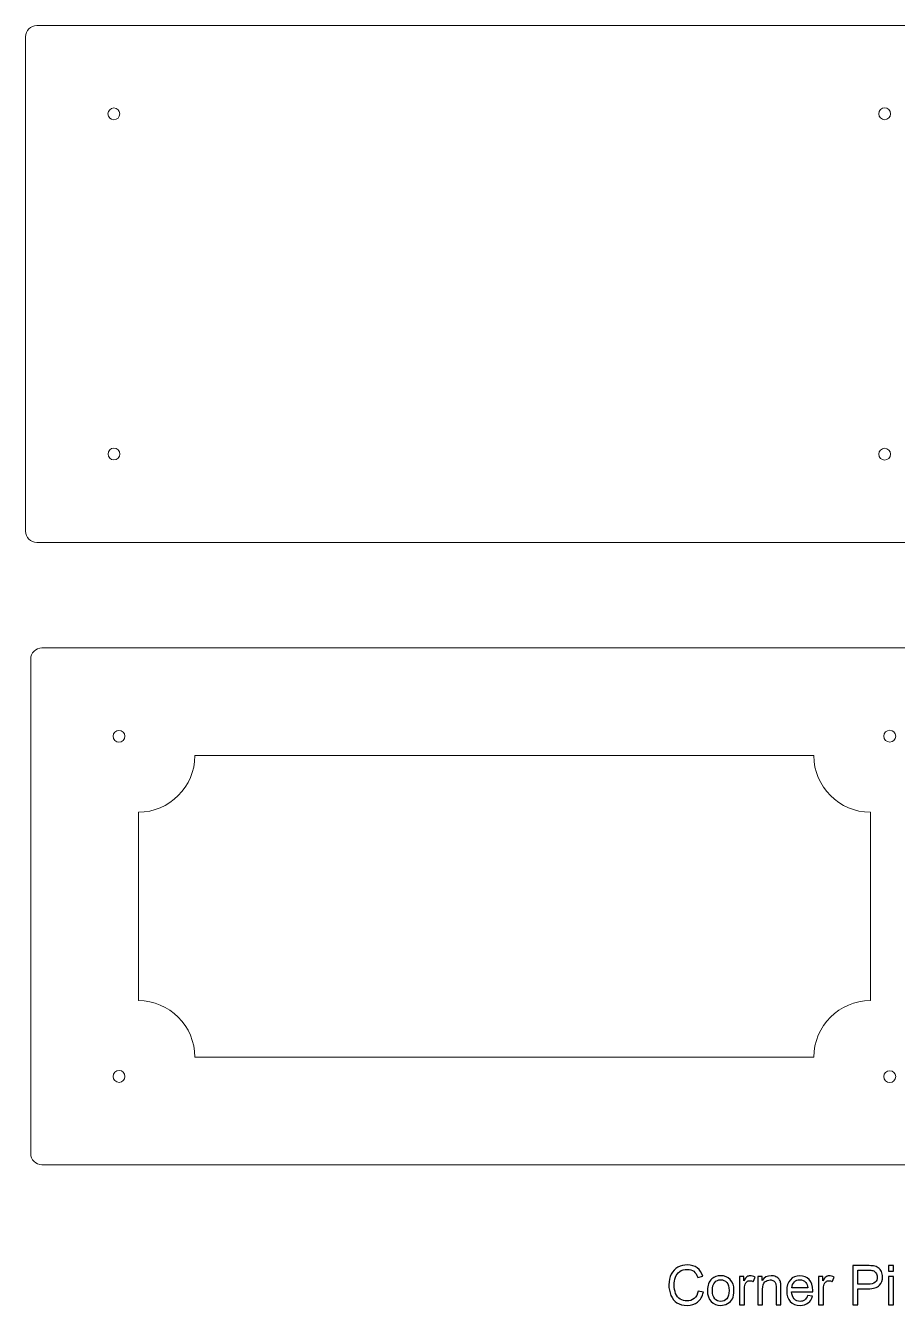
# Model space of a CAD drawing. Header units: centimetres. Extents: x 32 to 238, y -190 to 31.
# Drawn here: x 32.6 to 73.1, y -82.5 to -23 of the extents above; entities that cross this region are included whole.
import ezdxf

# ---------------------------------------------------------------- set-up
doc = ezdxf.new("R2010")
doc.units = ezdxf.units.CM
doc.header["$MEASUREMENT"] = 0
doc.layers.add('Layer 1', color=7, linetype='Continuous')

msp = doc.modelspace()

# ---------------------------------------------------------------- linework, layer by layer
at = {"layer": 'Layer 1', "color": 250, "lineweight": 9}
for centre in [(36.66448, -27.12794), (72.46699, -27.12394), (36.66842, -42.92445), (72.46616, -42.93294), (36.90234, -56.03218), (72.70485, -56.02818), (36.90628, -71.82869), (72.70402, -71.83718)]:
    msp.add_ellipse(centre, major_axis=(0, 0.275), ratio=1, dxfattribs=at)
for points in [[(33.08579, -23.02852), (33.08579, -23.02852), (76.04233, -23.02852), (76.04233, -23.02852), (76.32929, -23.02852), (76.56406, -23.26329), (76.56406, -23.55025), (76.56406, -23.55025), (76.56406, -46.50679), (76.56406, -46.50679), (76.56406, -46.79375), (76.32929, -47.02852), (76.04233, -47.02852), (76.04233, -47.02852), (33.08579, -47.02852), (33.08579, -47.02852), (32.79883, -47.02852), (32.56406, -46.79375), (32.56406, -46.50679), (32.56406, -46.50679), (32.56406, -23.55025), (32.56406, -23.55025), (32.56406, -23.26329), (32.79883, -23.02852), (33.08579, -23.02852)], [(33.08579, -23.02852), (33.08579, -23.02852), (76.04233, -23.02852), (76.04233, -23.02852), (76.32929, -23.02852), (76.56406, -23.26329), (76.56406, -23.55025), (76.56406, -23.55025), (76.56406, -46.50679), (76.56406, -46.50679), (76.56406, -46.79375), (76.32929, -47.02852), (76.04233, -47.02852), (76.04233, -47.02852), (33.08579, -47.02852), (33.08579, -47.02852), (32.79883, -47.02852), (32.56406, -46.79375), (32.56406, -46.50679), (32.56406, -46.50679), (32.56406, -23.55025), (32.56406, -23.55025), (32.56406, -23.26329), (32.79883, -23.02852), (33.08579, -23.02852)], [(33.32365, -51.93276), (33.32365, -51.93276), (76.28019, -51.93276), (76.28019, -51.93276), (76.56715, -51.93276), (76.80192, -52.16753), (76.80192, -52.45449), (76.80192, -52.45449), (76.80192, -75.41103), (76.80192, -75.41103), (76.80192, -75.69799), (76.56715, -75.93276), (76.28019, -75.93276), (76.28019, -75.93276), (33.32365, -75.93276), (33.32365, -75.93276), (33.03669, -75.93276), (32.80192, -75.69799), (32.80192, -75.41103), (32.80192, -75.41103), (32.80192, -52.45449), (32.80192, -52.45449), (32.80192, -52.16753), (33.03669, -51.93276), (33.32365, -51.93276)], [(33.32365, -51.93276), (33.32365, -51.93276), (76.28019, -51.93276), (76.28019, -51.93276), (76.56715, -51.93276), (76.80192, -52.16753), (76.80192, -52.45449), (76.80192, -52.45449), (76.80192, -75.41103), (76.80192, -75.41103), (76.80192, -75.69799), (76.56715, -75.93276), (76.28019, -75.93276), (76.28019, -75.93276), (33.32365, -75.93276), (33.32365, -75.93276), (33.03669, -75.93276), (32.80192, -75.69799), (32.80192, -75.41103), (32.80192, -75.41103), (32.80192, -52.45449), (32.80192, -52.45449), (32.80192, -52.16753), (33.03669, -51.93276), (33.32365, -51.93276)], [(40.42692, -56.93276), (40.42692, -56.93276), (69.17692, -56.93276), (69.17692, -56.93276), (69.17692, -58.37651), (70.35817, -59.55776), (71.80192, -59.55776), (71.80192, -59.55776), (71.80192, -68.30776), (71.80192, -68.30776), (70.35817, -68.30776), (69.17692, -69.489), (69.17692, -70.93276), (69.17692, -70.93276), (40.42692, -70.93276), (40.42692, -70.93276), (40.42692, -69.489), (39.24567, -68.30776), (37.80192, -68.30776), (37.80192, -68.30776), (37.80192, -59.55776), (37.80192, -59.55776), (39.24567, -59.55776), (40.42692, -58.37651), (40.42692, -56.93276)]]:
    msp.add_open_spline(points, degree=3, knots=[0, 0, 0, 0, 0.125, 0.125, 0.125, 0.25, 0.25, 0.25, 0.375, 0.375, 0.375, 0.5, 0.5, 0.5, 0.625, 0.625, 0.625, 0.75, 0.75, 0.75, 0.875, 0.875, 0.875, 1, 1, 1, 1], dxfattribs=at)
at = {"layer": 'Layer 1', "color": 250}
for points, knots in [([(63.80704, -81.79461), (63.80704, -81.79461), (64.04834, -81.85557), (64.04834, -81.85557), (63.99796, -82.05326), (63.90737, -82.20355), (63.77656, -82.30726), (63.64575, -82.41098), (63.48573, -82.46305), (63.2965, -82.46305), (63.10092, -82.46305), (62.94175, -82.42326), (62.81898, -82.34325), (62.69621, -82.26366), (62.60308, -82.14809), (62.53916, -81.99696), (62.47523, -81.84541), (62.44306, -81.68327), (62.44306, -81.5097), (62.44306, -81.32047), (62.47904, -81.15537), (62.55143, -81.0144), (62.62382, -80.87343), (62.72669, -80.76633), (62.86004, -80.69309), (62.99339, -80.61986), (63.14029, -80.58345), (63.30031, -80.58345), (63.48234, -80.58345), (63.63517, -80.62959), (63.75878, -80.7223), (63.88282, -80.81501), (63.96918, -80.94498), (64.01786, -81.11262), (64.01786, -81.11262), (63.78164, -81.1685), (63.78164, -81.1685), (63.73973, -81.03642), (63.67835, -80.9399), (63.59834, -80.87978), (63.51833, -80.81925), (63.41757, -80.78919), (63.29608, -80.78919), (63.1568, -80.78919), (63.03996, -80.82263), (62.9464, -80.88952), (62.85285, -80.95641), (62.78681, -81.04658), (62.74913, -81.15918), (62.71103, -81.27221), (62.69198, -81.38863), (62.69198, -81.50843), (62.69198, -81.66295), (62.71442, -81.79799), (62.75929, -81.91314), (62.80416, -82.02871), (62.87401, -82.11465), (62.96884, -82.1718), (63.06367, -82.22895), (63.16611, -82.25731), (63.2766, -82.25731), (63.41122, -82.25731), (63.52468, -82.21836), (63.61781, -82.14089), (63.71094, -82.063), (63.77402, -81.94785), (63.80704, -81.79461)], [0, 0, 0, 0, 0.04545455, 0.04545455, 0.04545455, 0.09090909, 0.09090909, 0.09090909, 0.13636364, 0.13636364, 0.13636364, 0.18181818, 0.18181818, 0.18181818, 0.22727273, 0.22727273, 0.22727273, 0.27272727, 0.27272727, 0.27272727, 0.31818182, 0.31818182, 0.31818182, 0.36363636, 0.36363636, 0.36363636, 0.40909091, 0.40909091, 0.40909091, 0.45454545, 0.45454545, 0.45454545, 0.5, 0.5, 0.5, 0.54545455, 0.54545455, 0.54545455, 0.59090909, 0.59090909, 0.59090909, 0.63636364, 0.63636364, 0.63636364, 0.68181818, 0.68181818, 0.68181818, 0.72727273, 0.72727273, 0.72727273, 0.77272727, 0.77272727, 0.77272727, 0.81818182, 0.81818182, 0.81818182, 0.86363636, 0.86363636, 0.86363636, 0.90909091, 0.90909091, 0.90909091, 0.95454545, 0.95454545, 0.95454545, 1, 1, 1, 1]), ([(70.98126, -82.43257), (70.98126, -82.43257), (70.98126, -80.61393), (70.98126, -80.61393), (70.98126, -80.61393), (71.66791, -80.61393), (71.66791, -80.61393), (71.78856, -80.61393), (71.88084, -80.61986), (71.94477, -80.63129), (72.03409, -80.6461), (72.10902, -80.67447), (72.16956, -80.71595), (72.23009, -80.75786), (72.27878, -80.81628), (72.31561, -80.89121), (72.35244, -80.96614), (72.37064, -81.04869), (72.37064, -81.13886), (72.37064, -81.29296), (72.32153, -81.42377), (72.2229, -81.53045), (72.12468, -81.63755), (71.94646, -81.69089), (71.68907, -81.69089), (71.68907, -81.69089), (71.22256, -81.69089), (71.22256, -81.69089), (71.22256, -81.69089), (71.22256, -82.43257), (71.22256, -82.43257), (71.22256, -82.43257), (70.98126, -82.43257), (70.98126, -82.43257)], [0, 0, 0, 0, 0.09090909, 0.09090909, 0.09090909, 0.18181818, 0.18181818, 0.18181818, 0.27272727, 0.27272727, 0.27272727, 0.36363636, 0.36363636, 0.36363636, 0.45454545, 0.45454545, 0.45454545, 0.54545455, 0.54545455, 0.54545455, 0.63636364, 0.63636364, 0.63636364, 0.72727273, 0.72727273, 0.72727273, 0.81818182, 0.81818182, 0.81818182, 0.90909091, 0.90909091, 0.90909091, 1, 1, 1, 1]), ([(71.22256, -81.47753), (71.22256, -81.47753), (71.69246, -81.47753), (71.69246, -81.47753), (71.84825, -81.47753), (71.95831, -81.44874), (72.02393, -81.39075), (72.08912, -81.33275), (72.12172, -81.25147), (72.12172, -81.14606), (72.12172, -81.07028), (72.10267, -81.00509), (72.06415, -80.9509), (72.02562, -80.89672), (71.97482, -80.86073), (71.91217, -80.84338), (71.87153, -80.83279), (71.7966, -80.82729), (71.6878, -80.82729), (71.6878, -80.82729), (71.22256, -80.82729), (71.22256, -80.82729), (71.22256, -80.82729), (71.22256, -81.47753), (71.22256, -81.47753)], [0, 0, 0, 0, 0.125, 0.125, 0.125, 0.25, 0.25, 0.25, 0.375, 0.375, 0.375, 0.5, 0.5, 0.5, 0.625, 0.625, 0.625, 0.75, 0.75, 0.75, 0.875, 0.875, 0.875, 1, 1, 1, 1]), ([(72.6475, -80.86793), (72.6475, -80.86793), (72.6475, -80.61393), (72.6475, -80.61393), (72.6475, -80.61393), (72.87102, -80.61393), (72.87102, -80.61393), (72.87102, -80.61393), (72.87102, -80.86793), (72.87102, -80.86793), (72.87102, -80.86793), (72.6475, -80.86793), (72.6475, -80.86793)], [0, 0, 0, 0, 0.25, 0.25, 0.25, 0.5, 0.5, 0.5, 0.75, 0.75, 0.75, 1, 1, 1, 1]), ([(64.23418, -81.77344), (64.23418, -81.53002), (64.30191, -81.34968), (64.4378, -81.23242), (64.55083, -81.13505), (64.68926, -81.08637), (64.85225, -81.08637), (65.03301, -81.08637), (65.18118, -81.14564), (65.29632, -81.26417), (65.41105, -81.38228), (65.46862, -81.54611), (65.46862, -81.75481), (65.46862, -81.92415), (65.44322, -82.05707), (65.39242, -82.15402), (65.34162, -82.25096), (65.26754, -82.32631), (65.17017, -82.38008), (65.07323, -82.43384), (64.96697, -82.46051), (64.85225, -82.46051), (64.66767, -82.46051), (64.51866, -82.40167), (64.40478, -82.28356), (64.29091, -82.16545), (64.23418, -81.99527), (64.23418, -81.77344)], [0, 0, 0, 0, 0.11111111, 0.11111111, 0.11111111, 0.22222222, 0.22222222, 0.22222222, 0.33333333, 0.33333333, 0.33333333, 0.44444444, 0.44444444, 0.44444444, 0.55555556, 0.55555556, 0.55555556, 0.66666667, 0.66666667, 0.66666667, 0.77777778, 0.77777778, 0.77777778, 0.88888889, 0.88888889, 0.88888889, 1, 1, 1, 1]), ([(64.46278, -81.77386), (64.46278, -81.94235), (64.49961, -82.0685), (64.57327, -82.1519), (64.64735, -82.23572), (64.74006, -82.27763), (64.85225, -82.27763), (64.96316, -82.27763), (65.05545, -82.23572), (65.12953, -82.15148), (65.20319, -82.06723), (65.24002, -81.93896), (65.24002, -81.76667), (65.24002, -81.60411), (65.20277, -81.48092), (65.12868, -81.39752), (65.0546, -81.3137), (64.96231, -81.27179), (64.85225, -81.27179), (64.74006, -81.27179), (64.64735, -81.31328), (64.57327, -81.39667), (64.49961, -81.48007), (64.46278, -81.6058), (64.46278, -81.77386)], [0, 0, 0, 0, 0.125, 0.125, 0.125, 0.25, 0.25, 0.25, 0.375, 0.375, 0.375, 0.5, 0.5, 0.5, 0.625, 0.625, 0.625, 0.75, 0.75, 0.75, 0.875, 0.875, 0.875, 1, 1, 1, 1]), ([(65.72812, -82.43257), (65.72812, -82.43257), (65.72812, -81.11431), (65.72812, -81.11431), (65.72812, -81.11431), (65.92878, -81.11431), (65.92878, -81.11431), (65.92878, -81.11431), (65.92878, -81.31624), (65.92878, -81.31624), (65.98, -81.22268), (66.02742, -81.16088), (66.07102, -81.13124), (66.11462, -81.10119), (66.16246, -81.08637), (66.21453, -81.08637), (66.28988, -81.08637), (66.36651, -81.11008), (66.4444, -81.15707), (66.4444, -81.15707), (66.36481, -81.36323), (66.36481, -81.36323), (66.31063, -81.33275), (66.25644, -81.31751), (66.20225, -81.31751), (66.15357, -81.31751), (66.10997, -81.33233), (66.07144, -81.36154), (66.03292, -81.39075), (66.0054, -81.43139), (65.98889, -81.48346), (65.96392, -81.56262), (65.95164, -81.6494), (65.95164, -81.74381), (65.95164, -81.74381), (65.95164, -82.43257), (65.95164, -82.43257), (65.95164, -82.43257), (65.72812, -82.43257), (65.72812, -82.43257)], [0, 0, 0, 0, 0.07692308, 0.07692308, 0.07692308, 0.15384615, 0.15384615, 0.15384615, 0.23076923, 0.23076923, 0.23076923, 0.30769231, 0.30769231, 0.30769231, 0.38461538, 0.38461538, 0.38461538, 0.46153846, 0.46153846, 0.46153846, 0.53846154, 0.53846154, 0.53846154, 0.61538462, 0.61538462, 0.61538462, 0.69230769, 0.69230769, 0.69230769, 0.76923077, 0.76923077, 0.76923077, 0.84615385, 0.84615385, 0.84615385, 0.92307692, 0.92307692, 0.92307692, 1, 1, 1, 1]), ([(66.57648, -82.43257), (66.57648, -82.43257), (66.57648, -81.11431), (66.57648, -81.11431), (66.57648, -81.11431), (66.77714, -81.11431), (66.77714, -81.11431), (66.77714, -81.11431), (66.77714, -81.30142), (66.77714, -81.30142), (66.87366, -81.15791), (67.01336, -81.08637), (67.19582, -81.08637), (67.2754, -81.08637), (67.34822, -81.10076), (67.41468, -81.12913), (67.48114, -81.15749), (67.5311, -81.19517), (67.56412, -81.24131), (67.59714, -81.28745), (67.62042, -81.34249), (67.63354, -81.40599), (67.64159, -81.44747), (67.64582, -81.51986), (67.64582, -81.62316), (67.64582, -81.62316), (67.64582, -82.43257), (67.64582, -82.43257), (67.64582, -82.43257), (67.4223, -82.43257), (67.4223, -82.43257), (67.4223, -82.43257), (67.4223, -81.63162), (67.4223, -81.63162), (67.4223, -81.54061), (67.41383, -81.47245), (67.39648, -81.42758), (67.37912, -81.3827), (67.34822, -81.34672), (67.30419, -81.31963), (67.26016, -81.29296), (67.20809, -81.27941), (67.14883, -81.27941), (67.054, -81.27941), (66.9723, -81.30947), (66.90329, -81.37), (66.83429, -81.43012), (66.8, -81.54484), (66.8, -81.71333), (66.8, -81.71333), (66.8, -82.43257), (66.8, -82.43257), (66.8, -82.43257), (66.57648, -82.43257), (66.57648, -82.43257)], [0, 0, 0, 0, 0.05555556, 0.05555556, 0.05555556, 0.11111111, 0.11111111, 0.11111111, 0.16666667, 0.16666667, 0.16666667, 0.22222222, 0.22222222, 0.22222222, 0.27777778, 0.27777778, 0.27777778, 0.33333333, 0.33333333, 0.33333333, 0.38888889, 0.38888889, 0.38888889, 0.44444444, 0.44444444, 0.44444444, 0.5, 0.5, 0.5, 0.55555556, 0.55555556, 0.55555556, 0.61111111, 0.61111111, 0.61111111, 0.66666667, 0.66666667, 0.66666667, 0.72222222, 0.72222222, 0.72222222, 0.77777778, 0.77777778, 0.77777778, 0.83333333, 0.83333333, 0.83333333, 0.88888889, 0.88888889, 0.88888889, 0.94444444, 0.94444444, 0.94444444, 1, 1, 1, 1]), ([(68.8883, -82.00585), (68.8883, -82.00585), (69.11944, -82.03633), (69.11944, -82.03633), (69.08346, -82.17053), (69.01615, -82.27509), (68.91793, -82.34917), (68.81972, -82.42326), (68.69441, -82.46051), (68.54159, -82.46051), (68.3494, -82.46051), (68.197, -82.40124), (68.08439, -82.28271), (67.97178, -82.1646), (67.91548, -81.99823), (67.91548, -81.78445), (67.91548, -81.56347), (67.97221, -81.39159), (68.08608, -81.26967), (68.19996, -81.14733), (68.3477, -81.08637), (68.52931, -81.08637), (68.705, -81.08637), (68.84851, -81.14606), (68.95984, -81.26586), (69.07118, -81.38567), (69.12706, -81.55415), (69.12706, -81.77132), (69.12706, -81.78445), (69.12664, -81.80434), (69.12579, -81.83059), (69.12579, -81.83059), (68.14408, -81.83059), (68.14408, -81.83059), (68.15255, -81.97495), (68.19319, -82.08586), (68.26685, -82.16248), (68.34008, -82.23911), (68.43195, -82.27763), (68.54159, -82.27763), (68.62329, -82.27763), (68.69314, -82.25604), (68.75072, -82.21286), (68.80871, -82.16968), (68.85443, -82.10068), (68.8883, -82.00585)], [0, 0, 0, 0, 0.06666667, 0.06666667, 0.06666667, 0.13333333, 0.13333333, 0.13333333, 0.2, 0.2, 0.2, 0.26666667, 0.26666667, 0.26666667, 0.33333333, 0.33333333, 0.33333333, 0.4, 0.4, 0.4, 0.46666667, 0.46666667, 0.46666667, 0.53333333, 0.53333333, 0.53333333, 0.6, 0.6, 0.6, 0.66666667, 0.66666667, 0.66666667, 0.73333333, 0.73333333, 0.73333333, 0.8, 0.8, 0.8, 0.86666667, 0.86666667, 0.86666667, 0.93333333, 0.93333333, 0.93333333, 1, 1, 1, 1]), ([(68.15678, -81.64771), (68.15678, -81.64771), (68.89084, -81.64771), (68.89084, -81.64771), (68.8811, -81.5368), (68.85274, -81.45382), (68.8066, -81.39837), (68.7359, -81.31243), (68.64361, -81.26925), (68.53058, -81.26925), (68.42814, -81.26925), (68.3422, -81.30354), (68.27235, -81.37212), (68.20292, -81.4407), (68.1644, -81.53256), (68.15678, -81.64771)], [0, 0, 0, 0, 0.2, 0.2, 0.2, 0.4, 0.4, 0.4, 0.6, 0.6, 0.6, 0.8, 0.8, 0.8, 1, 1, 1, 1]), ([(69.39926, -82.43257), (69.39926, -82.43257), (69.39926, -81.11431), (69.39926, -81.11431), (69.39926, -81.11431), (69.59992, -81.11431), (69.59992, -81.11431), (69.59992, -81.11431), (69.59992, -81.31624), (69.59992, -81.31624), (69.65114, -81.22268), (69.69856, -81.16088), (69.74216, -81.13124), (69.78576, -81.10119), (69.8336, -81.08637), (69.88567, -81.08637), (69.96102, -81.08637), (70.03765, -81.11008), (70.11554, -81.15707), (70.11554, -81.15707), (70.03595, -81.36323), (70.03595, -81.36323), (69.98177, -81.33275), (69.92758, -81.31751), (69.87339, -81.31751), (69.82471, -81.31751), (69.78111, -81.33233), (69.74258, -81.36154), (69.70406, -81.39075), (69.67654, -81.43139), (69.66003, -81.48346), (69.63506, -81.56262), (69.62278, -81.6494), (69.62278, -81.74381), (69.62278, -81.74381), (69.62278, -82.43257), (69.62278, -82.43257), (69.62278, -82.43257), (69.39926, -82.43257), (69.39926, -82.43257)], [0, 0, 0, 0, 0.07692308, 0.07692308, 0.07692308, 0.15384615, 0.15384615, 0.15384615, 0.23076923, 0.23076923, 0.23076923, 0.30769231, 0.30769231, 0.30769231, 0.38461538, 0.38461538, 0.38461538, 0.46153846, 0.46153846, 0.46153846, 0.53846154, 0.53846154, 0.53846154, 0.61538462, 0.61538462, 0.61538462, 0.69230769, 0.69230769, 0.69230769, 0.76923077, 0.76923077, 0.76923077, 0.84615385, 0.84615385, 0.84615385, 0.92307692, 0.92307692, 0.92307692, 1, 1, 1, 1]), ([(72.6475, -82.43257), (72.6475, -82.43257), (72.6475, -81.11431), (72.6475, -81.11431), (72.6475, -81.11431), (72.87102, -81.11431), (72.87102, -81.11431), (72.87102, -81.11431), (72.87102, -82.43257), (72.87102, -82.43257), (72.87102, -82.43257), (72.6475, -82.43257), (72.6475, -82.43257)], [0, 0, 0, 0, 0.25, 0.25, 0.25, 0.5, 0.5, 0.5, 0.75, 0.75, 0.75, 1, 1, 1, 1])]:
    msp.add_open_spline(points, degree=3, knots=knots, dxfattribs=at)

doc.saveas('drawing.dxf')
